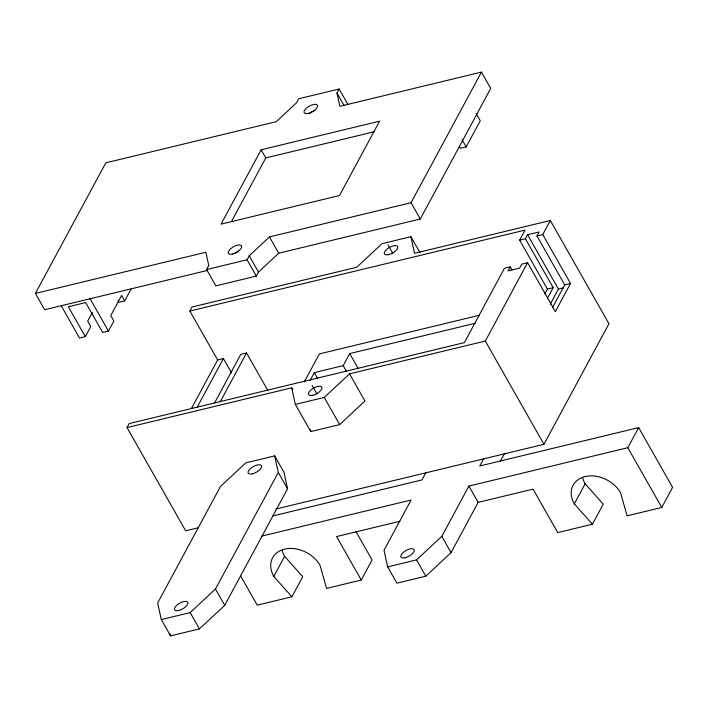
<?xml version="1.0" encoding="UTF-8"?>
<svg xmlns="http://www.w3.org/2000/svg" width="708" height="708" viewBox="0 0 708 708"><rect width="100%" height="100%" fill="white"/><g stroke="black" fill="none" stroke-linecap="round" stroke-linejoin="round"><path stroke-width="1.06" d="M207.639 270.376L44.657 309.732L35.4 293.431L105.811 162.831L276.297 121.661L296.519 102.793L298.688 98.775L339.141 89.004L347.849 104.35M92.297 312.547L87.659 321.158L90.739 326.592L85.323 336.636L79.544 338.035L61.242 305.812M85.323 336.636L68.349 306.75L85.686 302.564L102.66 332.45L108.439 331.052L113.855 321.007L110.775 315.573L121.608 295.484L124.688 300.918L118.909 302.316L117.882 300.502M124.688 300.918L131.449 288.377M261.128 149.786L221.046 224.135L339.513 195.523L379.594 121.183L261.128 149.786L265.757 157.937L231.401 221.666M339.141 89.004L336.973 93.022L339.867 106.306L481.449 72.119L490.706 88.42L420.295 219.02L278.713 253.207L258.482 272.076L256.323 276.093L215.869 285.864L206.603 269.562L208.772 265.544L205.878 252.26L35.4 293.431M198.55 527.708L185.673 530.814L127.033 427.579L129.192 423.561L464.377 342.628L504.459 268.279L510.238 266.889L511.875 269.766M191.487 408.445L217.639 359.947L189.859 311.042L192.027 307.024L356.726 267.252L382.01 243.676L410.906 236.693L419.95 252.623M206.603 269.562L247.057 259.792L249.225 255.774L269.447 236.915L411.038 202.718L481.449 72.119M197.267 407.047L223.418 358.549L231.587 372.93M214.604 402.861L240.755 354.363L246.534 352.965L267.774 390.365M220.383 401.471L246.534 352.965M304.201 382.046L319.361 353.92L479.387 315.272M310.131 380.364L314.308 372.612L343.203 365.638L349.708 353.584L475.174 323.282M161.291 619.58L190.186 612.606L215.462 589.021L278.297 472.484L274.677 455.881L245.791 462.855L220.507 486.44L157.672 602.977L161.291 619.58L170.548 635.881L199.444 628.899L224.728 605.322L287.554 488.785L283.943 472.183L274.677 455.881M459.377 146.476L460.404 148.291L466.183 146.892L480.272 120.776L476.157 113.528M284.616 556.355L302.741 576.693L291.908 596.782L273.784 576.445L284.616 556.355A27.603 20.7 28.3 0 1 282.209 550.541M544.788 293.9L547.408 289.05L519.628 240.154L525.044 230.109L189.859 311.042M510.238 266.889L508.07 270.907L519.628 268.111L521.796 264.093L527.575 262.703L555.355 311.6L570.524 283.474L542.744 234.569L550.32 220.507L608.969 323.742L543.974 444.297L275.784 509.061M519.628 240.154L525.407 238.755L527.566 234.737L539.124 231.95L536.965 235.968L564.745 284.864L552.709 307.175M127.033 427.579L291.731 387.807L295.342 404.41L324.237 397.436L349.522 373.851L485.325 341.061L527.575 262.703M273.784 576.445A27.603 20.7 28.3 0 1 284.554 549.134A27.603 20.7 28.3 0 1 320.016 565.285L326.583 588.41L361.257 580.038L372.089 559.948L355.991 531.602M426.101 472.218L421.933 479.944L272.757 515.973M547.434 298.325L553.187 287.66L525.407 238.755M550.222 304.298L558.435 289.076L563.692 287.802M261.925 536.062L411.1 500.034L384.019 550.266L387.639 566.869L416.525 559.895L441.81 536.319L468.891 486.086L627.81 447.704L638.651 427.614L672.6 487.378L661.768 507.477L627.093 515.849L620.527 492.715A27.603 20.7 28.3 0 0 585.065 476.564A27.603 20.7 28.3 0 0 574.294 503.884L592.419 524.221L603.251 504.131L585.127 483.794A27.603 20.7 28.3 0 1 582.719 477.971M483.891 458.262L479.723 465.988L638.651 427.614M387.639 566.869L396.896 583.171L425.791 576.197L451.067 552.612L478.148 502.379L533.053 489.131L557.745 532.593L592.419 524.221M500.441 461.041L504.609 453.315M574.294 503.884L585.127 483.794M295.342 404.41L310.777 431.579L339.672 424.605L364.956 401.02L349.522 373.851M265.757 157.937L374.62 131.653M550.32 220.507L414.516 253.296L410.906 236.693M536.965 235.968L542.744 234.569M217.639 359.947L223.418 358.549M547.408 289.05L553.187 287.66M564.745 284.864L570.524 283.474M399.949 521.265L336.565 536.575L361.257 580.038M291.908 596.782L257.234 605.163L240.534 575.746M527.566 234.737L558.435 289.076M462.067 139.653L466.183 146.892M627.81 447.704L661.768 507.477M411.038 202.718L420.295 219.02M485.325 341.061L543.974 444.297M336.973 93.022L344.053 105.492M387.949 244.8L392.851 253.429M468.891 486.086L478.148 502.379M349.708 353.584L358.416 368.921M441.81 536.319L451.067 552.612M343.203 365.638L346.469 371.39M269.447 236.915L278.713 253.207M249.225 255.774L258.482 272.076M314.308 372.612L317.573 378.364M247.057 259.792L256.323 276.093M324.237 397.436L339.672 424.605M416.525 559.895L425.791 576.197M312.122 385.444L317.025 394.073M291.731 387.807L292.793 389.683M278.297 472.484L287.554 488.785M89.978 298.555L108.439 331.052M215.462 589.021L224.728 605.322M190.186 612.606L199.444 628.899M310.325 429.508L310.777 431.579M170.097 633.802L170.548 635.881M309.555 113.51A7.593 3.221 -29.6 0 1 314.529 110.519M235.233 253.004A7.593 3.221 -29.6 0 1 238.702 251.172M405.118 557.762A7.593 3.221 -29.6 0 0 414.198 549.797A7.593 3.221 -29.6 0 0 403.188 552.461A7.593 3.221 -29.6 0 0 405.118 557.762M308.405 113.386A7.593 3.221 -29.6 0 0 317.485 105.421A7.593 3.221 -29.6 0 0 306.476 108.085A7.593 3.221 -29.6 0 0 308.405 113.386M232.569 254.03A7.593 3.221 -29.6 0 0 241.649 246.074A7.593 3.221 -29.6 0 0 230.64 248.729A7.593 3.221 -29.6 0 0 232.569 254.03M252.437 473.838A7.593 3.221 -29.6 0 0 261.517 465.873A7.593 3.221 -29.6 0 0 250.508 468.537A7.593 3.221 -29.6 0 0 252.437 473.838M178.77 610.464A7.593 3.221 -29.6 0 0 187.85 602.508A7.593 3.221 -29.6 0 0 176.841 605.163A7.593 3.221 -29.6 0 0 178.77 610.464M312.83 395.303A7.593 3.221 -29.6 0 0 321.901 387.338A7.593 3.221 -29.6 0 0 310.892 390.002A7.593 3.221 -29.6 0 0 312.83 395.303M388.657 254.65A7.593 3.221 -29.6 0 0 397.737 246.694A7.593 3.221 -29.6 0 0 386.727 249.349A7.593 3.221 -29.6 0 0 388.657 254.65"/></g></svg>
